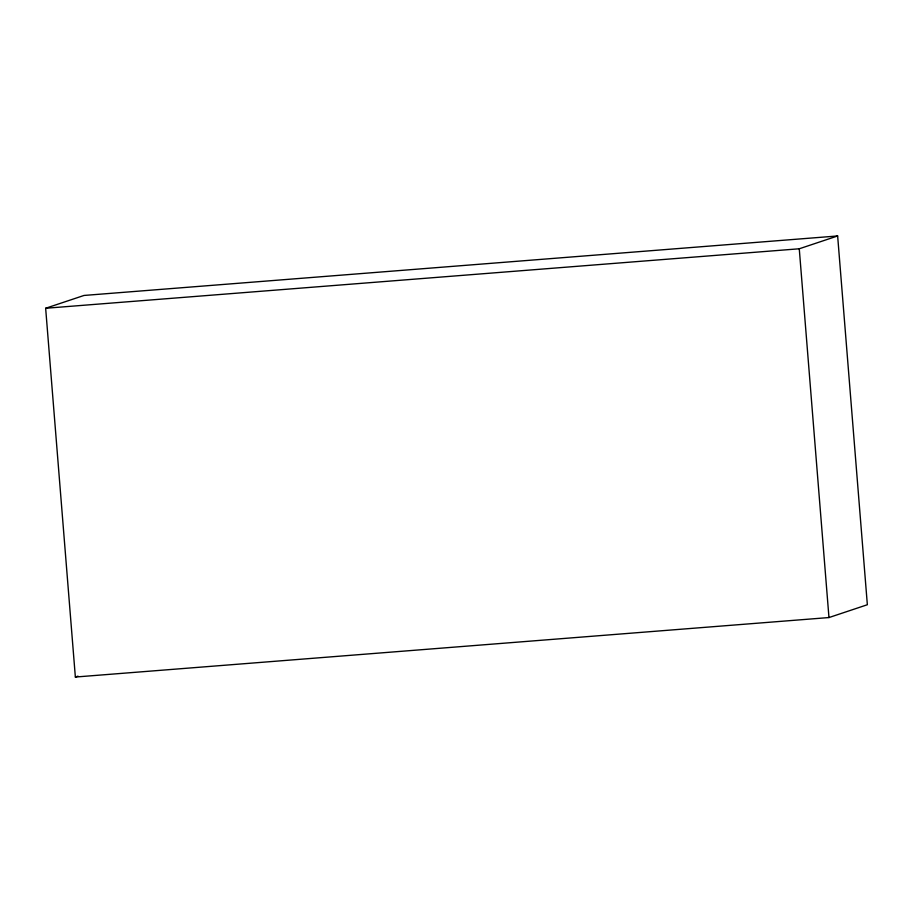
<?xml version="1.0" encoding="UTF-8"?>
<svg xmlns="http://www.w3.org/2000/svg" width="913" height="913" viewBox="0 0 913 913"><rect width="100%" height="100%" fill="white"/><g stroke="black" fill="none" stroke-linecap="round" stroke-linejoin="round"><path stroke-width="1.37" d="M45.65 308.263L84.03 295.447L837.643 235.965L867.35 604.737L828.97 617.553L75.357 677.035L45.65 308.263L799.263 248.781L837.643 235.965M75.357 677.035L77.993 676.145M799.263 248.781L828.97 617.553"/></g></svg>
